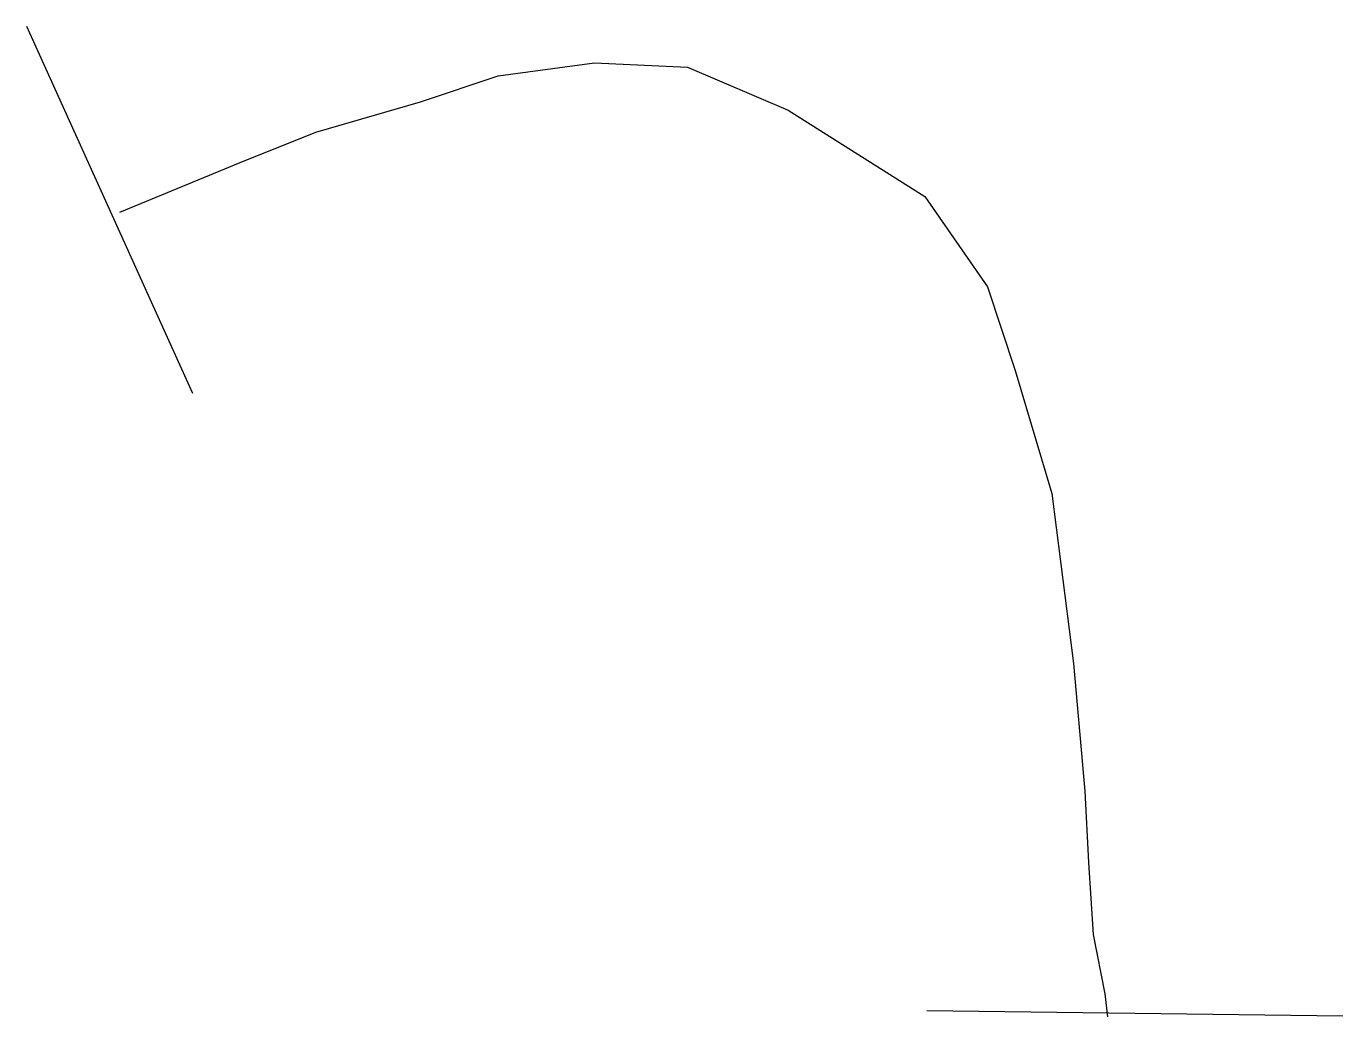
# Model space of a CAD drawing. Header units: inches. Extents: x 800544 to 800993, y 2662650 to 2662988.
import ezdxf

# ---------------------------------------------------------------- set-up
doc = ezdxf.new("R2010")
doc.units = ezdxf.units.IN
doc.header["$MEASUREMENT"] = 0

msp = doc.modelspace()

# ---------------------------------------------------------------- linework, layer by layer
msp.add_lwpolyline([(800576.29, 2662924.84), (800617.34, 2662941.72), (800643.17, 2662952.12), (800678.78, 2662962.45), (800705.3, 2662971.32), (800738.13, 2662975.73), (800769.91, 2662974.31), (800804.31, 2662959.62), (800850.93, 2662930.1), (800872.29, 2662899.33), (800881.67, 2662870.76), (800894.22, 2662828.82), (800901.57, 2662770.89), (800905.45, 2662727.32), (800906.66, 2662702.98), (800908.29, 2662678.34), (800912.25, 2662658.1), (800913.2, 2662650.36)])
for points in [[(800544.35, 2662988.2, 5.06), (800601.01, 2662863.02, 3.94)], [(800851.59, 2662652.45, 4.46), (800993.43, 2662650.7, 5.53)]]:
    msp.add_polyline3d(points)

doc.saveas('drawing.dxf')
